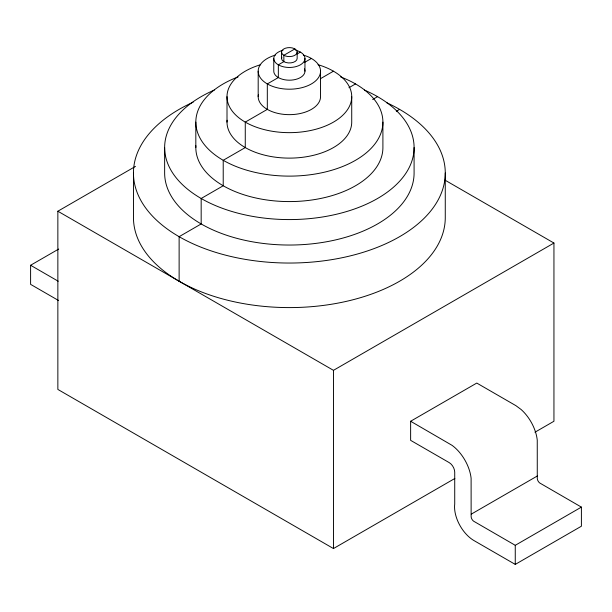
<?xml version="1.0" encoding="UTF-8"?>
<svg xmlns="http://www.w3.org/2000/svg" width="612" height="612" viewBox="0 0 612 612"><rect width="100%" height="100%" fill="white"/><g stroke="black" fill="none" stroke-linecap="round" stroke-linejoin="round"><path stroke-width="0.92" d="M410.629 421.255L452.1 445.375A31.235 18.031 60 0 1 471.11 478.301L471.133 516.482A4.085 2.356 60 0 0 473.612 521.187L515.258 545.307L581.4 507.118L581.4 526.213L515.258 564.402L474.017 540.595A27.525 15.889 60 0 1 454.724 503.997L454.724 472.173A7.795 4.498 60 0 0 449.216 462.626L410.629 440.349L410.629 421.255L476.779 383.066L515.901 405.657L521.072 409.474A31.235 18.031 60 0 1 537.252 440.112L537.275 478.293A4.085 2.356 60 0 0 539.753 482.998L581.4 507.118M294.877 48.914L283.853 55.279L283.853 61.644L278.338 64.826L278.338 77.556L267.314 83.921L267.314 109.38L245.267 122.109L245.267 147.569L223.219 160.298L223.219 185.757L201.172 198.487L201.172 223.946L179.125 236.676L179.125 281.229M297.241 53.917L300.393 52.096M304.325 62.554L311.416 58.461M454.854 478.469L333.464 548.551L57.857 389.431L57.857 211.217L135.482 166.403M320.397 78.734L333.464 71.191M58.637 300.553L30.6 284.358L30.6 265.264L58.714 249.038M348.978 87.692L355.511 83.921M372.662 99.481L377.558 96.65M396.339 111.269L399.605 109.38M57.857 211.217L333.464 370.337L553.944 243.041L553.944 421.255L534.949 432.225M471.263 514.141L537.405 475.952M445.001 180.142L553.944 243.041M30.6 265.264L58.239 281.229M515.258 545.307L515.258 564.402M445.268 173.028L445.268 217.581A155.907 90.01 0 0 1 289.361 307.591A155.907 90.01 0 0 1 133.462 217.581L133.462 173.028M414.087 147.569L414.087 173.028A124.726 72.009 0 0 1 289.361 245.037A124.726 72.009 0 0 1 164.643 173.028L164.643 147.569M382.905 122.109L382.905 147.569A93.544 54.009 0 0 1 287.747 201.57A93.544 54.009 0 0 1 195.878 145.702M351.724 96.65L351.724 122.109A62.363 36.001 0 0 1 287.739 158.103A62.363 36.001 0 0 1 227.09 120.235M333.464 370.337L333.464 548.551M320.543 71.191L320.543 96.65A31.181 18 0 0 1 287.732 114.628A31.181 18 0 0 1 258.356 94.776M304.952 58.461L304.952 71.191M297.157 52.096A7.795 4.498 0 0 1 285.467 55.998A7.795 4.498 0 0 1 285.467 48.203A7.795 4.498 0 0 1 297.157 52.096L297.157 58.461A7.795 4.498 0 0 1 288.344 62.921A7.795 4.498 0 0 1 281.834 57.299M281.566 52.096L281.566 58.461M273.778 58.461L273.778 71.191A15.591 9.004 0 0 0 291.396 80.118A15.591 9.004 0 0 0 304.424 68.865M258.188 71.191L258.188 96.65M227.006 96.65L227.006 122.109M195.825 122.109L195.825 147.569M386.463 102.602A155.907 90.01 0 0 1 403.43 234.388A155.907 90.01 0 0 1 174.542 233.922A155.907 90.01 0 0 1 193.14 102.204M364.423 90.056A124.726 72.009 0 0 1 381.567 196.062A124.726 72.009 0 0 1 197.163 196.062A124.726 72.009 0 0 1 214.307 90.056M340.647 76.944A93.544 54.009 0 0 1 359.879 157.598A93.544 54.009 0 0 1 218.851 157.598A93.544 54.009 0 0 1 238.083 76.944M318.033 64.681A62.363 36.001 0 0 1 337.748 119.371A62.363 36.001 0 0 1 240.983 119.371A62.363 36.001 0 0 1 260.697 64.681M303.368 55.111A31.181 18 0 0 1 313.635 82.498A31.181 18 0 0 1 265.095 82.498A31.181 18 0 0 1 275.362 55.111M295.711 50.238A15.591 9.004 0 0 1 301.647 64.008A15.591 9.004 0 0 1 277.083 64.008A15.591 9.004 0 0 1 283.019 50.238"/></g></svg>
